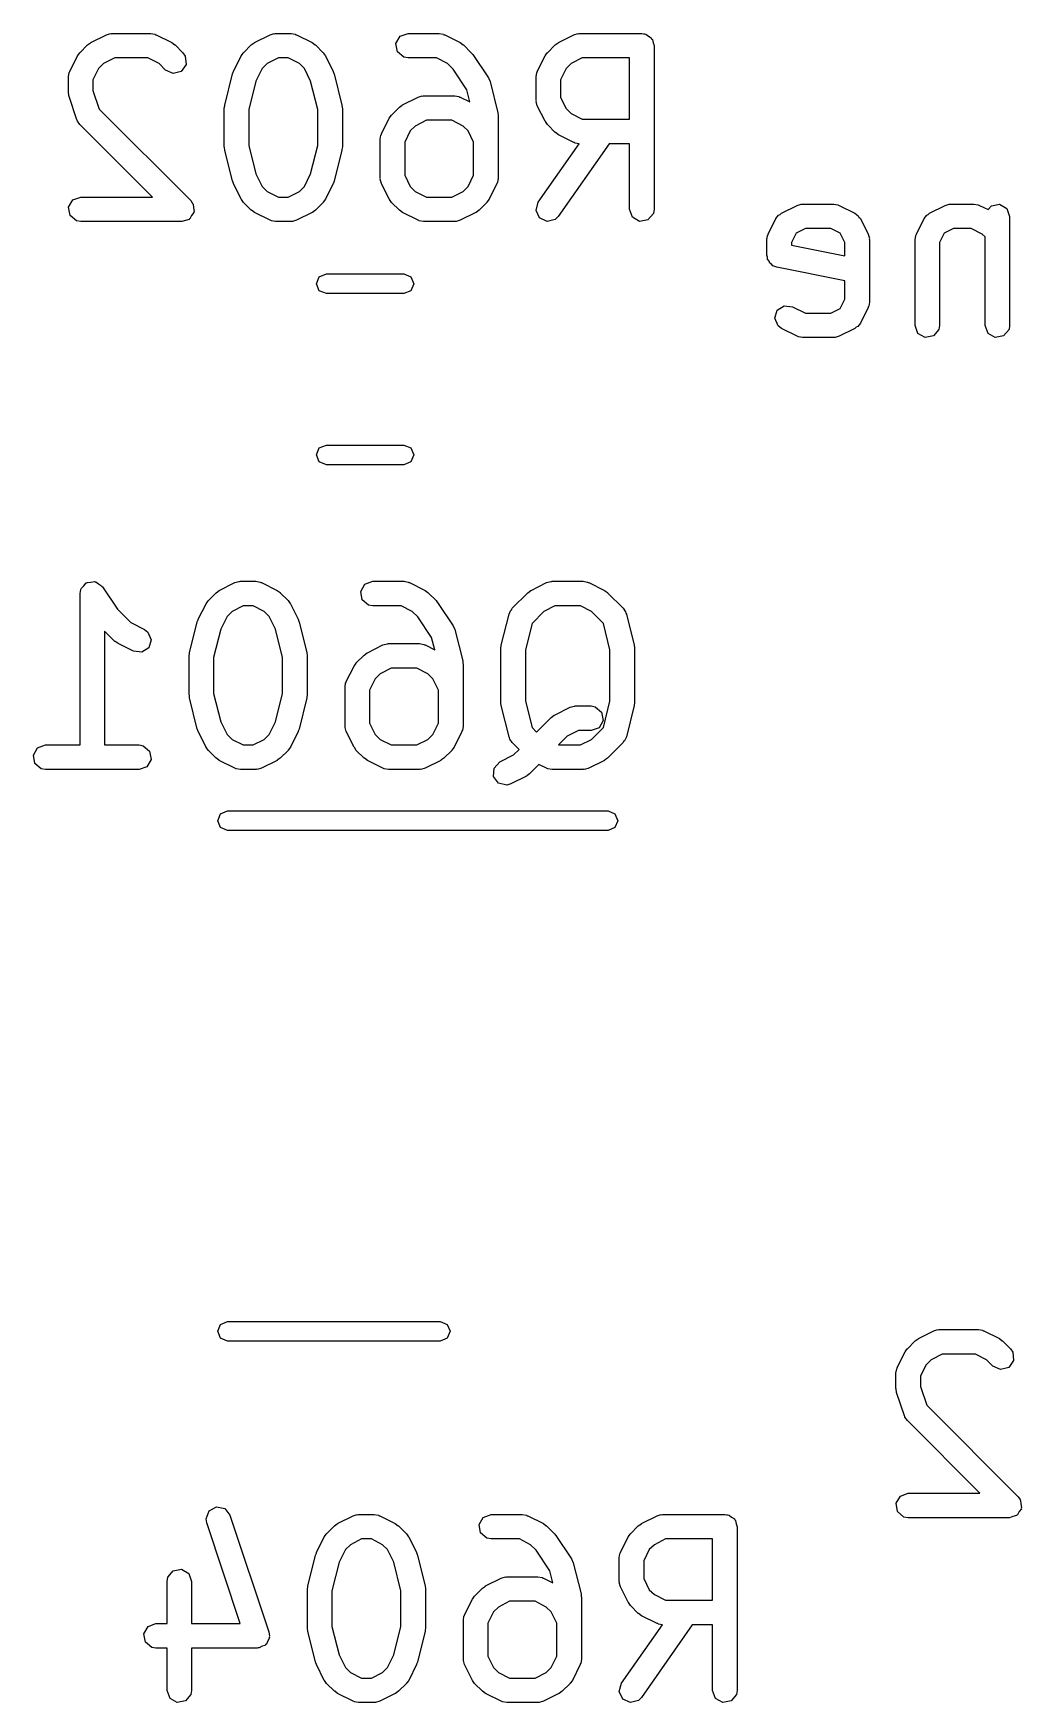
# Model space of a CAD drawing. Extents: x 109 to 192, y -153 to -42.
# Drawn here: x 119.64 to 125.68, y -143.78 to -133.58 of the extents above; entities that cross this region are included whole.
import ezdxf

# ---------------------------------------------------------------- set-up
doc = ezdxf.new("R2010")
doc.units = 0
doc.layers.add('BLACK', color=7, linetype='CONTINUOUS')

msp = doc.modelspace()

# ---------------------------------------------------------------- linework, layer by layer
at = {"layer": 'BLACK', "linetype": 'CONTINUOUS'}
for p, q in [((119.99, -133.639), (120.085, -133.591)), ((120.085, -133.591), (120.11, -133.584)), ((120.11, -133.584), (120.114, -133.585)), ((120.114, -133.585), (120.118, -133.583)), ((120.118, -133.583), (120.356, -133.583)), ((120.356, -133.583), (120.382, -133.588)), ((120.382, -133.588), (120.386, -133.591)), ((120.386, -133.591), (120.39, -133.591)), ((120.39, -133.591), (120.485, -133.639)), ((120.99, -133.639), (121.085, -133.591)), ((121.085, -133.591), (121.11, -133.584)), ((121.11, -133.584), (121.114, -133.585)), ((121.114, -133.585), (121.118, -133.583)), ((121.118, -133.583), (121.214, -133.583)), ((121.214, -133.583), (121.239, -133.588)), ((121.239, -133.588), (121.243, -133.591)), ((121.243, -133.591), (121.247, -133.591)), ((121.247, -133.591), (121.342, -133.639)), ((121.854, -133.645), (121.88, -133.601)), ((121.88, -133.601), (121.928, -133.583)), ((121.928, -133.583), (122.118, -133.583)), ((122.118, -133.583), (122.144, -133.588)), ((122.144, -133.588), (122.147, -133.591)), ((122.147, -133.591), (122.152, -133.591)), ((122.152, -133.591), (122.247, -133.639)), ((122.847, -133.639), (122.942, -133.591)), ((122.942, -133.591), (122.967, -133.584)), ((122.967, -133.584), (122.971, -133.585)), ((122.971, -133.585), (122.976, -133.583)), ((122.976, -133.583), (123.356, -133.583)), ((123.356, -133.583), (123.366, -133.585)), ((123.366, -133.585), (123.369, -133.585)), ((123.369, -133.585), (123.372, -133.586)), ((123.372, -133.586), (123.382, -133.588)), ((123.382, -133.588), (123.397, -133.6)), ((123.397, -133.6), (123.414, -133.61)), ((123.414, -133.61), (123.416, -133.617)), ((123.416, -133.617), (123.421, -133.621)), ((119.861, -133.815), (119.908, -133.72)), ((119.908, -133.72), (119.922, -133.702)), ((119.922, -133.701), (119.97, -133.653)), ((119.922, -133.702), (119.922, -133.701)), ((119.97, -133.653), (119.988, -133.64)), ((119.988, -133.64), (119.99, -133.639)), ((120.485, -133.639), (120.503, -133.652)), ((120.503, -133.652), (120.505, -133.653)), ((120.505, -133.653), (120.552, -133.701)), ((120.552, -133.701), (120.567, -133.722)), ((120.861, -133.815), (120.908, -133.72)), ((120.908, -133.72), (120.922, -133.702)), ((120.922, -133.701), (120.97, -133.653)), ((120.922, -133.702), (120.922, -133.701)), ((120.97, -133.653), (120.988, -133.64)), ((120.988, -133.64), (120.99, -133.639)), ((121.342, -133.639), (121.36, -133.652)), ((121.36, -133.652), (121.362, -133.653)), ((121.362, -133.653), (121.41, -133.701)), ((121.41, -133.701), (121.422, -133.719)), ((121.422, -133.719), (121.424, -133.72)), ((121.424, -133.72), (121.471, -133.815)), ((121.863, -133.696), (121.854, -133.645)), ((121.902, -133.729), (121.863, -133.696)), ((122.247, -133.639), (122.265, -133.652)), ((122.265, -133.652), (122.267, -133.653)), ((122.267, -133.653), (122.314, -133.701)), ((122.314, -133.701), (122.321, -133.71)), ((122.321, -133.71), (122.324, -133.712)), ((122.324, -133.712), (122.419, -133.855)), ((122.718, -133.815), (122.766, -133.72)), ((122.766, -133.72), (122.779, -133.702)), ((122.779, -133.702), (122.78, -133.701)), ((122.78, -133.701), (122.827, -133.653)), ((122.827, -133.653), (122.846, -133.64)), ((122.846, -133.64), (122.847, -133.639)), ((123.421, -133.621), (123.425, -133.64)), ((123.425, -133.64), (123.431, -133.658)), ((123.431, -133.658), (123.431, -134.658)), ((119.853, -133.849), (119.857, -133.823)), ((119.857, -133.823), (119.86, -133.82)), ((119.86, -133.82), (119.861, -133.815)), ((120.037, -133.798), (120.003, -133.867)), ((120.068, -133.768), (120.037, -133.798)), ((120.136, -133.733), (120.068, -133.768)), ((120.339, -133.733), (120.136, -133.733)), ((120.407, -133.768), (120.339, -133.733)), ((120.446, -133.807), (120.407, -133.768)), ((120.493, -133.828), (120.446, -133.807)), ((120.542, -133.815), (120.493, -133.828)), ((120.572, -133.773), (120.542, -133.815)), ((120.567, -133.722), (120.572, -133.773)), ((120.855, -133.831), (120.86, -133.819)), ((120.86, -133.819), (120.861, -133.815)), ((121.037, -133.798), (120.999, -133.875)), ((121.068, -133.768), (121.037, -133.798)), ((121.136, -133.733), (121.068, -133.768)), ((121.196, -133.733), (121.136, -133.733)), ((121.264, -133.768), (121.196, -133.733)), ((121.295, -133.798), (121.264, -133.768)), ((121.333, -133.875), (121.295, -133.798)), ((121.471, -133.815), (121.475, -133.828)), ((121.928, -133.733), (121.902, -133.729)), ((122.101, -133.733), (121.928, -133.733)), ((122.169, -133.768), (122.101, -133.733)), ((122.203, -133.801), (122.169, -133.768)), ((122.287, -133.927), (122.203, -133.801)), ((122.71, -133.849), (122.715, -133.823)), ((122.715, -133.823), (122.717, -133.82)), ((122.717, -133.82), (122.718, -133.815)), ((122.894, -133.798), (122.86, -133.867)), ((122.925, -133.768), (122.894, -133.798)), ((122.993, -133.733), (122.925, -133.768)), ((123.281, -133.733), (122.993, -133.733)), ((123.281, -134.107), (123.281, -133.733)), ((119.853, -133.944), (119.853, -133.849)), ((120.003, -133.867), (120.003, -133.932)), ((120.808, -134.021), (120.855, -133.831)), ((120.999, -133.875), (120.955, -134.049)), ((121.377, -134.049), (121.333, -133.875)), ((121.475, -133.828), (121.477, -133.831)), ((121.477, -133.831), (121.524, -134.021)), ((122.419, -133.855), (122.429, -133.878)), ((122.429, -133.878), (122.429, -133.878)), ((122.429, -133.878), (122.477, -134.069)), ((122.71, -133.992), (122.71, -133.849)), ((122.86, -133.867), (122.86, -133.974)), ((119.853, -133.946), (119.853, -133.944)), ((119.857, -133.968), (119.853, -133.946)), ((119.904, -134.111), (119.857, -133.968)), ((120.003, -133.932), (120.041, -134.046)), ((120.805, -134.039), (120.808, -134.025)), ((120.808, -134.025), (120.808, -134.021)), ((121.524, -134.021), (121.526, -134.036)), ((121.875, -134.034), (121.893, -134.021)), ((121.893, -134.021), (121.894, -134.02)), ((121.894, -134.02), (121.99, -133.972)), ((121.99, -133.972), (122.015, -133.965)), ((122.015, -133.965), (122.019, -133.966)), ((122.019, -133.966), (122.023, -133.964)), ((122.023, -133.964), (122.214, -133.964)), ((122.214, -133.964), (122.239, -133.969)), ((122.239, -133.969), (122.243, -133.972)), ((122.243, -133.972), (122.247, -133.972)), ((122.247, -133.972), (122.305, -134.001)), ((122.305, -134.001), (122.287, -133.927)), ((122.712, -133.996), (122.71, -133.992)), ((122.711, -134), (122.712, -133.996)), ((122.718, -134.025), (122.711, -134)), ((122.766, -134.12), (122.718, -134.025)), ((122.86, -133.974), (122.894, -134.043)), ((119.907, -134.114), (119.904, -134.111)), ((119.908, -134.119), (119.907, -134.114)), ((119.922, -134.14), (119.908, -134.119)), ((120.041, -134.046), (120.6, -134.605)), ((120.805, -134.277), (120.805, -134.039)), ((120.955, -134.049), (120.955, -134.268)), ((121.377, -134.268), (121.377, -134.049)), ((121.526, -134.036), (121.527, -134.039)), ((121.527, -134.039), (121.527, -134.277)), ((121.766, -134.196), (121.813, -134.101)), ((121.813, -134.101), (121.827, -134.083)), ((121.827, -134.082), (121.875, -134.034)), ((121.827, -134.083), (121.827, -134.082)), ((122.041, -134.114), (121.972, -134.149)), ((122.196, -134.114), (122.041, -134.114)), ((122.264, -134.149), (122.196, -134.114)), ((122.477, -134.069), (122.478, -134.084)), ((122.478, -134.084), (122.479, -134.087)), ((122.479, -134.087), (122.479, -134.468)), ((122.767, -134.122), (122.766, -134.12)), ((122.78, -134.14), (122.767, -134.122)), ((122.894, -134.043), (122.925, -134.073)), ((122.925, -134.073), (122.993, -134.107)), ((122.993, -134.107), (123.281, -134.107)), ((120.366, -134.583), (119.922, -134.14)), ((121.758, -134.23), (121.762, -134.204)), ((121.758, -134.468), (121.758, -134.23)), ((121.762, -134.204), (121.765, -134.201)), ((121.765, -134.201), (121.766, -134.196)), ((121.942, -134.179), (121.908, -134.248)), ((121.972, -134.149), (121.942, -134.179)), ((122.295, -134.179), (122.264, -134.149)), ((122.329, -134.248), (122.295, -134.179)), ((122.827, -134.188), (122.78, -134.14)), ((122.829, -134.188), (122.827, -134.188)), ((122.847, -134.202), (122.829, -134.188)), ((122.942, -134.249), (122.847, -134.202)), ((120.806, -134.281), (120.805, -134.277)), ((120.808, -134.296), (120.806, -134.281)), ((120.855, -134.486), (120.808, -134.296)), ((120.955, -134.268), (120.999, -134.442)), ((121.333, -134.442), (121.377, -134.268)), ((121.524, -134.296), (121.477, -134.486)), ((121.527, -134.277), (121.524, -134.292)), ((121.524, -134.292), (121.524, -134.296)), ((121.908, -134.248), (121.908, -134.45)), ((122.329, -134.45), (122.329, -134.248)), ((122.724, -134.615), (122.974, -134.257)), ((123.157, -134.257), (122.846, -134.701)), ((122.946, -134.25), (122.942, -134.249)), ((122.95, -134.253), (122.946, -134.25)), ((122.974, -134.257), (122.95, -134.253)), ((123.281, -134.257), (123.157, -134.257)), ((123.281, -134.658), (123.281, -134.257)), ((120.857, -134.489), (120.855, -134.486)), ((120.861, -134.501), (120.857, -134.489)), ((120.908, -134.597), (120.861, -134.501)), ((120.999, -134.442), (121.037, -134.519)), ((121.037, -134.519), (121.068, -134.549)), ((121.264, -134.549), (121.295, -134.519)), ((121.295, -134.519), (121.333, -134.442)), ((121.471, -134.501), (121.424, -134.597)), ((121.472, -134.498), (121.471, -134.501)), ((121.477, -134.486), (121.472, -134.498)), ((121.759, -134.472), (121.758, -134.468)), ((121.758, -134.476), (121.759, -134.472)), ((121.766, -134.501), (121.758, -134.476)), ((121.813, -134.597), (121.766, -134.501)), ((121.908, -134.45), (121.942, -134.519)), ((121.942, -134.519), (121.972, -134.549)), ((122.264, -134.549), (122.295, -134.519)), ((122.295, -134.519), (122.329, -134.45)), ((122.471, -134.501), (122.424, -134.597)), ((122.472, -134.497), (122.471, -134.501)), ((122.475, -134.494), (122.472, -134.497)), ((122.479, -134.468), (122.475, -134.494)), ((119.854, -134.645), (119.88, -134.601)), ((119.88, -134.601), (119.928, -134.583)), ((119.928, -134.583), (120.366, -134.583)), ((120.6, -134.605), (120.609, -134.619)), ((120.609, -134.619), (120.612, -134.621)), ((120.612, -134.621), (120.612, -134.623)), ((120.612, -134.623), (120.615, -134.627)), ((120.615, -134.627), (120.617, -134.649)), ((120.91, -134.598), (120.908, -134.597)), ((120.922, -134.616), (120.91, -134.598)), ((120.97, -134.664), (120.922, -134.616)), ((121.068, -134.549), (121.136, -134.583)), ((121.136, -134.583), (121.196, -134.583)), ((121.196, -134.583), (121.264, -134.549)), ((121.41, -134.616), (121.362, -134.664)), ((121.424, -134.597), (121.41, -134.615)), ((121.41, -134.615), (121.41, -134.616)), ((121.814, -134.598), (121.813, -134.597)), ((121.827, -134.616), (121.814, -134.598)), ((121.875, -134.664), (121.827, -134.616)), ((121.972, -134.549), (122.041, -134.583)), ((122.041, -134.583), (122.196, -134.583)), ((122.196, -134.583), (122.264, -134.549)), ((122.41, -134.616), (122.362, -134.664)), ((122.424, -134.597), (122.41, -134.615)), ((122.41, -134.615), (122.41, -134.616)), ((122.71, -134.665), (122.724, -134.615)), ((124.21, -134.681), (124.305, -134.634)), ((124.305, -134.634), (124.33, -134.626)), ((124.33, -134.626), (124.335, -134.627)), ((124.335, -134.627), (124.339, -134.626)), ((124.339, -134.626), (124.529, -134.626)), ((124.529, -134.626), (124.555, -134.63)), ((124.555, -134.63), (124.558, -134.633)), ((124.558, -134.633), (124.563, -134.634)), ((124.563, -134.634), (124.658, -134.681)), ((125.115, -134.681), (125.21, -134.634)), ((125.21, -134.634), (125.235, -134.626)), ((125.235, -134.626), (125.239, -134.627)), ((125.239, -134.627), (125.244, -134.626)), ((125.244, -134.626), (125.386, -134.626)), ((125.386, -134.626), (125.412, -134.63)), ((125.412, -134.63), (125.416, -134.633)), ((125.416, -134.633), (125.42, -134.634)), ((125.42, -134.634), (125.472, -134.66)), ((125.472, -134.66), (125.492, -134.636)), ((125.492, -134.636), (125.542, -134.627)), ((125.542, -134.627), (125.587, -134.653)), ((119.863, -134.696), (119.854, -134.645)), ((119.902, -134.729), (119.863, -134.696)), ((119.928, -134.733), (119.902, -134.729)), ((120.547, -134.733), (119.928, -134.733)), ((120.568, -134.726), (120.547, -134.733)), ((120.59, -134.72), (120.568, -134.726)), ((120.592, -134.717), (120.59, -134.72)), ((120.595, -134.716), (120.592, -134.717)), ((120.606, -134.696), (120.595, -134.716)), ((120.619, -134.678), (120.606, -134.696)), ((120.617, -134.649), (120.621, -134.671)), ((120.621, -134.671), (120.619, -134.674)), ((120.619, -134.674), (120.619, -134.678)), ((120.972, -134.664), (120.97, -134.664)), ((120.99, -134.678), (120.972, -134.664)), ((121.085, -134.725), (120.99, -134.678)), ((121.089, -134.726), (121.085, -134.725)), ((121.093, -134.729), (121.089, -134.726)), ((121.118, -134.733), (121.093, -134.729)), ((121.214, -134.733), (121.118, -134.733)), ((121.218, -134.732), (121.214, -134.733)), ((121.222, -134.733), (121.218, -134.732)), ((121.247, -134.725), (121.222, -134.733)), ((121.342, -134.678), (121.247, -134.725)), ((121.344, -134.677), (121.342, -134.678)), ((121.362, -134.664), (121.344, -134.677)), ((121.876, -134.664), (121.875, -134.664)), ((121.894, -134.678), (121.876, -134.664)), ((121.99, -134.725), (121.894, -134.678)), ((121.994, -134.726), (121.99, -134.725)), ((121.997, -134.729), (121.994, -134.726)), ((122.023, -134.733), (121.997, -134.729)), ((122.214, -134.733), (122.023, -134.733)), ((122.218, -134.732), (122.214, -134.733)), ((122.222, -134.733), (122.218, -134.732)), ((122.247, -134.725), (122.222, -134.733)), ((122.342, -134.678), (122.247, -134.725)), ((122.344, -134.677), (122.342, -134.678)), ((122.362, -134.664), (122.344, -134.677)), ((122.732, -134.711), (122.71, -134.665)), ((122.779, -134.733), (122.732, -134.711)), ((122.828, -134.72), (122.779, -134.733)), ((122.846, -134.701), (122.828, -134.72)), ((123.299, -134.707), (123.281, -134.658)), ((123.343, -134.732), (123.299, -134.707)), ((123.394, -134.723), (123.343, -134.732)), ((123.427, -134.684), (123.394, -134.723)), ((123.431, -134.658), (123.427, -134.684)), ((124.129, -134.81), (124.176, -134.715)), ((124.176, -134.715), (124.192, -134.694)), ((124.192, -134.694), (124.202, -134.689)), ((124.202, -134.689), (124.21, -134.681)), ((124.658, -134.681), (124.679, -134.697)), ((124.679, -134.697), (124.683, -134.707)), ((124.683, -134.707), (124.692, -134.715)), ((124.692, -134.715), (124.739, -134.81)), ((125.034, -134.81), (125.081, -134.715)), ((125.081, -134.715), (125.097, -134.694)), ((125.097, -134.694), (125.107, -134.689)), ((125.107, -134.689), (125.115, -134.681)), ((125.587, -134.653), (125.604, -134.701)), ((125.604, -134.701), (125.604, -135.367)), ((124.121, -134.844), (124.125, -134.818)), ((124.125, -134.818), (124.128, -134.814)), ((124.128, -134.814), (124.129, -134.81)), ((124.299, -134.804), (124.271, -134.861)), ((124.357, -134.776), (124.299, -134.804)), ((124.512, -134.776), (124.357, -134.776)), ((124.569, -134.804), (124.512, -134.776)), ((124.597, -134.861), (124.569, -134.804)), ((124.739, -134.81), (124.747, -134.835)), ((124.747, -134.835), (124.746, -134.839)), ((124.746, -134.839), (124.747, -134.844)), ((125.026, -134.844), (125.03, -134.818)), ((125.03, -134.818), (125.033, -134.814)), ((125.033, -134.814), (125.034, -134.81)), ((125.204, -134.804), (125.176, -134.861)), ((125.261, -134.776), (125.204, -134.804)), ((125.369, -134.776), (125.261, -134.776)), ((125.437, -134.81), (125.369, -134.776)), ((125.454, -134.827), (125.437, -134.81)), ((125.454, -135.367), (125.454, -134.827)), ((124.121, -134.939), (124.121, -134.844)), ((124.125, -134.95), (124.121, -134.939)), ((124.271, -134.861), (124.271, -134.877)), ((124.271, -134.877), (124.597, -134.943)), ((124.597, -134.943), (124.597, -134.861)), ((124.747, -134.844), (124.747, -135.225)), ((125.026, -135.367), (125.026, -134.844)), ((125.176, -134.861), (125.176, -135.367)), ((124.125, -134.963), (124.125, -134.95)), ((124.134, -134.974), (124.125, -134.963)), ((124.138, -134.987), (124.134, -134.974)), ((124.149, -134.993), (124.138, -134.987)), ((124.157, -135.003), (124.149, -134.993)), ((124.181, -135.012), (124.157, -135.003)), ((124.597, -135.096), (124.181, -135.012)), ((121.369, -135.113), (121.386, -135.071)), ((121.386, -135.156), (121.369, -135.113)), ((121.386, -135.071), (121.429, -135.053)), ((121.429, -135.053), (121.903, -135.053)), ((121.903, -135.053), (121.946, -135.071)), ((121.946, -135.071), (121.963, -135.113)), ((121.963, -135.113), (121.946, -135.156)), ((124.597, -135.207), (124.597, -135.096)), ((121.429, -135.173), (121.386, -135.156)), ((121.903, -135.173), (121.429, -135.173)), ((121.946, -135.156), (121.903, -135.173)), ((124.183, -135.275), (124.226, -135.247)), ((124.226, -135.247), (124.277, -135.253)), ((124.569, -135.264), (124.597, -135.207)), ((124.743, -135.25), (124.74, -135.254)), ((124.747, -135.225), (124.743, -135.25)), ((124.169, -135.324), (124.183, -135.275)), ((124.189, -135.371), (124.169, -135.324)), ((124.277, -135.253), (124.357, -135.292)), ((124.357, -135.292), (124.512, -135.292)), ((124.512, -135.292), (124.569, -135.264)), ((124.692, -135.353), (124.676, -135.374)), ((124.739, -135.258), (124.692, -135.353)), ((124.74, -135.254), (124.739, -135.258)), ((124.21, -135.387), (124.189, -135.371)), ((124.305, -135.434), (124.21, -135.387)), ((124.31, -135.435), (124.305, -135.434)), ((124.313, -135.438), (124.31, -135.435)), ((124.339, -135.442), (124.313, -135.438)), ((124.529, -135.442), (124.339, -135.442)), ((124.533, -135.441), (124.529, -135.442)), ((124.538, -135.442), (124.533, -135.441)), ((124.563, -135.434), (124.538, -135.442)), ((124.658, -135.387), (124.563, -135.434)), ((124.666, -135.379), (124.658, -135.387)), ((124.676, -135.374), (124.666, -135.379)), ((125.043, -135.416), (125.026, -135.367)), ((125.088, -135.441), (125.043, -135.416)), ((125.138, -135.432), (125.088, -135.441)), ((125.171, -135.393), (125.138, -135.432)), ((125.176, -135.367), (125.171, -135.393)), ((125.472, -135.416), (125.454, -135.367)), ((125.516, -135.441), (125.472, -135.416)), ((125.567, -135.432), (125.516, -135.441)), ((125.6, -135.393), (125.567, -135.432)), ((125.604, -135.367), (125.6, -135.393)), ((121.369, -136.159), (121.386, -136.116)), ((121.386, -136.201), (121.369, -136.159)), ((121.386, -136.116), (121.429, -136.099)), ((121.429, -136.099), (121.903, -136.099)), ((121.903, -136.099), (121.946, -136.116)), ((121.946, -136.116), (121.963, -136.159)), ((121.963, -136.159), (121.946, -136.201)), ((121.429, -136.219), (121.386, -136.201)), ((121.903, -136.219), (121.429, -136.219)), ((121.946, -136.201), (121.903, -136.219)), ((119.924, -137.006), (119.928, -136.981)), ((119.928, -136.981), (119.931, -136.977)), ((119.931, -136.977), (119.932, -136.973)), ((119.932, -136.973), (119.947, -136.958)), ((119.947, -136.958), (119.961, -136.941)), ((119.961, -136.941), (119.966, -136.941)), ((119.966, -136.941), (119.969, -136.938)), ((119.969, -136.938), (119.99, -136.936)), ((119.99, -136.936), (120.012, -136.933)), ((120.012, -136.933), (120.016, -136.935)), ((120.016, -136.935), (120.02, -136.934)), ((120.02, -136.934), (120.037, -136.947)), ((120.037, -136.947), (120.056, -136.958)), ((120.056, -136.958), (120.058, -136.962)), ((120.058, -136.962), (120.061, -136.965)), ((120.061, -136.965), (120.152, -137.101)), ((120.775, -136.987), (120.87, -136.939)), ((120.87, -136.939), (120.895, -136.932)), ((120.895, -136.932), (120.899, -136.933)), ((120.899, -136.933), (120.904, -136.931)), ((120.904, -136.931), (120.999, -136.931)), ((120.999, -136.931), (121.024, -136.936)), ((121.024, -136.936), (121.028, -136.939)), ((121.028, -136.939), (121.032, -136.939)), ((121.032, -136.939), (121.128, -136.987)), ((121.639, -136.993), (121.665, -136.949)), ((121.665, -136.949), (121.713, -136.931)), ((121.713, -136.931), (121.904, -136.931)), ((121.904, -136.931), (121.929, -136.936)), ((121.929, -136.936), (121.933, -136.939)), ((121.933, -136.939), (121.937, -136.939)), ((121.937, -136.939), (122.032, -136.987)), ((122.68, -136.987), (122.775, -136.939)), ((122.775, -136.939), (122.8, -136.932)), ((122.8, -136.932), (122.804, -136.933)), ((122.804, -136.933), (122.808, -136.931)), ((122.808, -136.931), (122.999, -136.931)), ((122.999, -136.931), (123.024, -136.936)), ((123.024, -136.936), (123.028, -136.939)), ((123.028, -136.939), (123.032, -136.939)), ((123.032, -136.939), (123.128, -136.987)), ((119.924, -137.931), (119.924, -137.006)), ((120.646, -137.163), (120.694, -137.068)), ((120.694, -137.068), (120.707, -137.05)), ((120.707, -137.05), (120.708, -137.049)), ((120.708, -137.049), (120.755, -137.001)), ((120.755, -137.001), (120.774, -136.988)), ((120.774, -136.988), (120.775, -136.987)), ((120.921, -137.081), (120.853, -137.116)), ((120.981, -137.081), (120.921, -137.081)), ((121.05, -137.116), (120.981, -137.081)), ((121.128, -136.987), (121.146, -137)), ((121.146, -137), (121.147, -137.001)), ((121.147, -137.001), (121.195, -137.049)), ((121.195, -137.049), (121.208, -137.067)), ((121.208, -137.067), (121.209, -137.068)), ((121.209, -137.068), (121.256, -137.163)), ((121.648, -137.044), (121.639, -136.993)), ((121.687, -137.077), (121.648, -137.044)), ((121.713, -137.081), (121.687, -137.077)), ((121.886, -137.081), (121.713, -137.081)), ((121.954, -137.116), (121.886, -137.081)), ((122.032, -136.987), (122.05, -137)), ((122.05, -137), (122.052, -137.001)), ((122.052, -137.001), (122.099, -137.049)), ((122.099, -137.049), (122.106, -137.058)), ((122.106, -137.058), (122.109, -137.06)), ((122.109, -137.06), (122.204, -137.203)), ((122.565, -137.096), (122.66, -137.001)), ((122.66, -137.001), (122.678, -136.988)), ((122.678, -136.988), (122.68, -136.987)), ((122.826, -137.081), (122.758, -137.116)), ((122.981, -137.081), (122.826, -137.081)), ((123.05, -137.116), (122.981, -137.081)), ((123.128, -136.987), (123.146, -137)), ((123.146, -137), (123.147, -137.001)), ((123.147, -137.001), (123.242, -137.096)), ((120.152, -137.101), (120.234, -137.183)), ((120.234, -137.183), (120.318, -137.225)), ((120.593, -137.369), (120.64, -137.179)), ((120.64, -137.179), (120.646, -137.167)), ((120.646, -137.167), (120.646, -137.163)), ((120.822, -137.146), (120.784, -137.223)), ((120.853, -137.116), (120.822, -137.146)), ((121.08, -137.146), (121.05, -137.116)), ((121.119, -137.223), (121.08, -137.146)), ((121.256, -137.163), (121.26, -137.176)), ((121.26, -137.176), (121.262, -137.179)), ((121.262, -137.179), (121.31, -137.369)), ((121.988, -137.149), (121.954, -137.116)), ((122.072, -137.275), (121.988, -137.149)), ((122.497, -137.322), (122.545, -137.131)), ((122.545, -137.131), (122.556, -137.107)), ((122.556, -137.107), (122.562, -137.103)), ((122.562, -137.103), (122.565, -137.096)), ((122.686, -137.188), (122.645, -137.349)), ((122.758, -137.116), (122.686, -137.188)), ((123.122, -137.188), (123.05, -137.116)), ((123.162, -137.349), (123.122, -137.188)), ((123.242, -137.096), (123.257, -137.118)), ((123.257, -137.118), (123.258, -137.125)), ((123.258, -137.125), (123.262, -137.131)), ((123.262, -137.131), (123.31, -137.322)), ((120.136, -137.298), (120.074, -137.235)), ((120.074, -137.235), (120.074, -137.931)), ((120.318, -137.225), (120.339, -137.241)), ((120.339, -137.241), (120.359, -137.288)), ((120.359, -137.288), (120.345, -137.337)), ((120.784, -137.223), (120.74, -137.397)), ((121.162, -137.397), (121.119, -137.223)), ((122.091, -137.349), (122.072, -137.275)), ((122.204, -137.203), (122.214, -137.226)), ((122.214, -137.226), (122.214, -137.226)), ((122.214, -137.226), (122.262, -137.417)), ((120.138, -137.298), (120.136, -137.298)), ((120.156, -137.312), (120.138, -137.298)), ((120.251, -137.359), (120.156, -137.312)), ((120.302, -137.365), (120.251, -137.359)), ((120.345, -137.337), (120.302, -137.365)), ((120.59, -137.387), (120.593, -137.373)), ((120.59, -137.625), (120.59, -137.387)), ((120.593, -137.373), (120.593, -137.369)), ((121.31, -137.369), (121.311, -137.384)), ((121.311, -137.384), (121.312, -137.387)), ((121.312, -137.387), (121.312, -137.625)), ((121.612, -137.43), (121.66, -137.382)), ((121.66, -137.382), (121.678, -137.369)), ((121.678, -137.369), (121.68, -137.368)), ((121.68, -137.368), (121.775, -137.32)), ((121.775, -137.32), (121.8, -137.313)), ((121.8, -137.313), (121.804, -137.314)), ((121.804, -137.314), (121.808, -137.312)), ((121.808, -137.312), (121.999, -137.312)), ((121.999, -137.312), (122.024, -137.317)), ((122.024, -137.317), (122.028, -137.32)), ((122.028, -137.32), (122.032, -137.32)), ((122.032, -137.32), (122.091, -137.349)), ((122.495, -137.34), (122.498, -137.325)), ((122.495, -137.673), (122.495, -137.34)), ((122.498, -137.325), (122.497, -137.322)), ((122.645, -137.349), (122.645, -137.664)), ((123.162, -137.664), (123.162, -137.349)), ((123.31, -137.322), (123.311, -137.336)), ((123.311, -137.336), (123.312, -137.34)), ((123.312, -137.34), (123.312, -137.673)), ((120.74, -137.397), (120.74, -137.616)), ((121.162, -137.616), (121.162, -137.397)), ((121.551, -137.544), (121.598, -137.449)), ((121.598, -137.449), (121.612, -137.431)), ((121.612, -137.431), (121.612, -137.43)), ((121.826, -137.462), (121.758, -137.497)), ((121.981, -137.462), (121.826, -137.462)), ((122.05, -137.497), (121.981, -137.462)), ((122.262, -137.417), (122.263, -137.432)), ((122.263, -137.432), (122.264, -137.435)), ((122.264, -137.435), (122.264, -137.816)), ((121.543, -137.578), (121.547, -137.552)), ((121.543, -137.816), (121.543, -137.578)), ((121.547, -137.552), (121.55, -137.549)), ((121.55, -137.549), (121.551, -137.544)), ((121.727, -137.527), (121.693, -137.596)), ((121.693, -137.596), (121.693, -137.798)), ((121.758, -137.497), (121.727, -137.527)), ((122.08, -137.527), (122.05, -137.497)), ((122.114, -137.596), (122.08, -137.527)), ((122.114, -137.798), (122.114, -137.596)), ((120.592, -137.629), (120.59, -137.625)), ((120.593, -137.644), (120.592, -137.629)), ((120.64, -137.834), (120.593, -137.644)), ((120.74, -137.616), (120.784, -137.79)), ((121.119, -137.79), (121.162, -137.616)), ((121.31, -137.644), (121.262, -137.834)), ((121.312, -137.625), (121.309, -137.64)), ((121.309, -137.64), (121.31, -137.644)), ((122.496, -137.676), (122.495, -137.673)), ((122.497, -137.691), (122.496, -137.676)), ((122.545, -137.882), (122.497, -137.691)), ((122.645, -137.664), (122.686, -137.825)), ((122.918, -137.701), (122.943, -137.694)), ((122.943, -137.694), (122.947, -137.695)), ((122.947, -137.695), (122.951, -137.693)), ((122.951, -137.693), (123.046, -137.693)), ((123.046, -137.693), (123.072, -137.698)), ((123.072, -137.698), (123.111, -137.731)), ((123.122, -137.825), (123.162, -137.664)), ((123.31, -137.691), (123.262, -137.882)), ((123.312, -137.673), (123.309, -137.688)), ((123.309, -137.688), (123.31, -137.691)), ((120.784, -137.79), (120.822, -137.867)), ((121.08, -137.867), (121.119, -137.79)), ((121.693, -137.798), (121.727, -137.867)), ((122.08, -137.867), (122.114, -137.798)), ((122.713, -137.853), (122.803, -137.763)), ((122.803, -137.763), (122.821, -137.75)), ((122.821, -137.75), (122.822, -137.749)), ((122.822, -137.749), (122.918, -137.701)), ((123.12, -137.781), (123.095, -137.826)), ((123.111, -137.731), (123.12, -137.781)), ((120.642, -137.837), (120.64, -137.834)), ((120.646, -137.849), (120.642, -137.837)), ((120.694, -137.945), (120.646, -137.849)), ((120.822, -137.867), (120.853, -137.897)), ((120.853, -137.897), (120.921, -137.931)), ((120.981, -137.931), (121.05, -137.897)), ((121.05, -137.897), (121.08, -137.867)), ((121.256, -137.849), (121.209, -137.945)), ((121.257, -137.846), (121.256, -137.849)), ((121.262, -137.834), (121.257, -137.846)), ((121.544, -137.82), (121.543, -137.816)), ((121.543, -137.824), (121.544, -137.82)), ((121.551, -137.849), (121.543, -137.824)), ((121.598, -137.945), (121.551, -137.849)), ((121.727, -137.867), (121.758, -137.897)), ((121.758, -137.897), (121.826, -137.931)), ((121.981, -137.931), (122.05, -137.897)), ((122.05, -137.897), (122.08, -137.867)), ((122.256, -137.849), (122.209, -137.945)), ((122.257, -137.845), (122.256, -137.849)), ((122.26, -137.842), (122.257, -137.845)), ((122.264, -137.816), (122.26, -137.842)), ((122.549, -137.888), (122.545, -137.882)), ((122.55, -137.895), (122.549, -137.888)), ((122.565, -137.917), (122.55, -137.895)), ((122.686, -137.825), (122.713, -137.853)), ((122.9, -137.878), (122.847, -137.931)), ((122.969, -137.843), (122.9, -137.878)), ((123.046, -137.843), (122.969, -137.843)), ((122.981, -137.931), (123.05, -137.897)), ((123.095, -137.826), (123.046, -137.843)), ((123.05, -137.897), (123.122, -137.825)), ((123.262, -137.882), (123.251, -137.906)), ((119.639, -137.993), (119.665, -137.949)), ((119.648, -138.044), (119.639, -137.993)), ((119.665, -137.949), (119.713, -137.931)), ((119.713, -137.931), (119.924, -137.931)), ((120.074, -137.931), (120.285, -137.931)), ((120.285, -137.931), (120.31, -137.936)), ((120.31, -137.936), (120.349, -137.969)), ((120.349, -137.969), (120.358, -138.019)), ((120.695, -137.946), (120.694, -137.945)), ((120.708, -137.964), (120.695, -137.946)), ((120.755, -138.012), (120.708, -137.964)), ((120.921, -137.931), (120.981, -137.931)), ((121.195, -137.964), (121.147, -138.012)), ((121.209, -137.945), (121.195, -137.963)), ((121.195, -137.963), (121.195, -137.964)), ((121.6, -137.946), (121.598, -137.945)), ((121.612, -137.964), (121.6, -137.946)), ((121.66, -138.012), (121.612, -137.964)), ((121.826, -137.931), (121.981, -137.931)), ((122.195, -137.964), (122.147, -138.012)), ((122.209, -137.945), (122.195, -137.963)), ((122.195, -137.963), (122.195, -137.964)), ((122.489, -138.035), (122.573, -137.992)), ((122.607, -137.959), (122.565, -137.917)), ((122.573, -137.992), (122.607, -137.959)), ((122.847, -137.931), (122.981, -137.931)), ((123.242, -137.917), (123.147, -138.012)), ((123.245, -137.91), (123.242, -137.917)), ((123.251, -137.906), (123.245, -137.91)), ((119.687, -138.077), (119.648, -138.044)), ((119.713, -138.081), (119.687, -138.077)), ((120.285, -138.081), (119.713, -138.081)), ((120.333, -138.064), (120.285, -138.081)), ((120.358, -138.019), (120.333, -138.064)), ((120.757, -138.012), (120.755, -138.012)), ((120.775, -138.026), (120.757, -138.012)), ((120.87, -138.073), (120.775, -138.026)), ((120.874, -138.074), (120.87, -138.073)), ((120.878, -138.077), (120.874, -138.074)), ((120.904, -138.081), (120.878, -138.077)), ((120.999, -138.081), (120.904, -138.081)), ((121.003, -138.08), (120.999, -138.081)), ((121.007, -138.081), (121.003, -138.08)), ((121.032, -138.073), (121.007, -138.081)), ((121.128, -138.026), (121.032, -138.073)), ((121.129, -138.025), (121.128, -138.026)), ((121.147, -138.012), (121.129, -138.025)), ((121.662, -138.012), (121.66, -138.012)), ((121.68, -138.026), (121.662, -138.012)), ((121.775, -138.073), (121.68, -138.026)), ((121.779, -138.074), (121.775, -138.073)), ((121.783, -138.077), (121.779, -138.074)), ((121.808, -138.081), (121.783, -138.077)), ((121.999, -138.081), (121.808, -138.081)), ((122.003, -138.08), (121.999, -138.081)), ((122.007, -138.081), (122.003, -138.08)), ((122.032, -138.073), (122.007, -138.081)), ((122.128, -138.026), (122.032, -138.073)), ((122.129, -138.025), (122.128, -138.026)), ((122.147, -138.012), (122.129, -138.025)), ((122.451, -138.123), (122.454, -138.072)), ((122.454, -138.072), (122.489, -138.035)), ((122.671, -138.107), (122.653, -138.12)), ((122.728, -138.05), (122.671, -138.107)), ((122.775, -138.073), (122.728, -138.05)), ((122.779, -138.074), (122.775, -138.073)), ((122.783, -138.077), (122.779, -138.074)), ((122.808, -138.081), (122.783, -138.077)), ((122.999, -138.081), (122.808, -138.081)), ((123.003, -138.08), (122.999, -138.081)), ((123.007, -138.081), (123.003, -138.08)), ((123.032, -138.073), (123.007, -138.081)), ((123.128, -138.026), (123.032, -138.073)), ((123.129, -138.025), (123.128, -138.026)), ((123.147, -138.012), (123.129, -138.025)), ((122.481, -138.164), (122.451, -138.123)), ((122.531, -138.176), (122.481, -138.164)), ((122.556, -138.169), (122.531, -138.176)), ((122.651, -138.121), (122.556, -138.169)), ((122.653, -138.12), (122.651, -138.121)), ((120.765, -138.394), (120.783, -138.352)), ((120.783, -138.436), (120.765, -138.394)), ((120.783, -138.352), (120.825, -138.334)), ((120.825, -138.334), (123.15, -138.334)), ((123.15, -138.334), (123.192, -138.352)), ((123.192, -138.352), (123.21, -138.394)), ((123.21, -138.394), (123.192, -138.436)), ((120.825, -138.454), (120.783, -138.436)), ((123.15, -138.454), (120.825, -138.454)), ((123.192, -138.436), (123.15, -138.454)), ((120.765, -141.514), (120.783, -141.472)), ((120.783, -141.472), (120.825, -141.454)), ((120.825, -141.454), (122.125, -141.454)), ((122.125, -141.454), (122.167, -141.472)), ((122.167, -141.472), (122.185, -141.514)), ((120.783, -141.556), (120.765, -141.514)), ((120.825, -141.574), (120.783, -141.556)), ((122.125, -141.574), (120.825, -141.574)), ((122.167, -141.556), (122.125, -141.574)), ((122.185, -141.514), (122.167, -141.556)), ((124.979, -141.621), (125.026, -141.573)), ((125.026, -141.573), (125.045, -141.56)), ((125.045, -141.56), (125.046, -141.559)), ((125.046, -141.559), (125.141, -141.511)), ((125.141, -141.511), (125.166, -141.504)), ((125.166, -141.504), (125.17, -141.505)), ((125.17, -141.505), (125.175, -141.503)), ((125.175, -141.503), (125.413, -141.503)), ((125.413, -141.503), (125.438, -141.508)), ((125.438, -141.508), (125.442, -141.511)), ((125.442, -141.511), (125.446, -141.511)), ((125.446, -141.511), (125.541, -141.559)), ((125.541, -141.559), (125.559, -141.572)), ((125.559, -141.572), (125.561, -141.573)), ((125.561, -141.573), (125.609, -141.621)), ((124.917, -141.735), (124.965, -141.64)), ((124.965, -141.64), (124.978, -141.622)), ((124.978, -141.622), (124.979, -141.621)), ((125.192, -141.653), (125.124, -141.688)), ((125.395, -141.653), (125.192, -141.653)), ((125.463, -141.688), (125.395, -141.653)), ((125.609, -141.621), (125.623, -141.642)), ((125.623, -141.642), (125.628, -141.693)), ((124.909, -141.769), (124.914, -141.743)), ((124.909, -141.864), (124.909, -141.769)), ((124.914, -141.743), (124.916, -141.74)), ((124.916, -141.74), (124.917, -141.735)), ((125.093, -141.718), (125.059, -141.787)), ((125.124, -141.688), (125.093, -141.718)), ((125.502, -141.727), (125.463, -141.688)), ((125.549, -141.748), (125.502, -141.727)), ((125.599, -141.735), (125.549, -141.748)), ((125.628, -141.693), (125.599, -141.735)), ((124.91, -141.866), (124.909, -141.864)), ((124.913, -141.888), (124.91, -141.866)), ((125.059, -141.787), (125.059, -141.852)), ((125.059, -141.852), (125.097, -141.966)), ((124.961, -142.031), (124.913, -141.888)), ((125.097, -141.966), (125.656, -142.525)), ((124.963, -142.034), (124.961, -142.031)), ((124.964, -142.039), (124.963, -142.034)), ((124.979, -142.06), (124.964, -142.039)), ((125.422, -142.503), (124.979, -142.06)), ((120.713, -142.611), (120.758, -142.587)), ((120.758, -142.587), (120.808, -142.597)), ((124.91, -142.565), (124.936, -142.521)), ((124.919, -142.616), (124.91, -142.565)), ((124.936, -142.521), (124.984, -142.503)), ((124.984, -142.503), (125.422, -142.503)), ((125.656, -142.525), (125.666, -142.539)), ((125.666, -142.539), (125.668, -142.541)), ((125.668, -142.541), (125.668, -142.543)), ((125.668, -142.543), (125.671, -142.547)), ((125.671, -142.547), (125.673, -142.569)), ((125.673, -142.569), (125.677, -142.591)), ((125.677, -142.591), (125.675, -142.594)), ((125.675, -142.594), (125.676, -142.598)), ((120.694, -142.659), (120.713, -142.611)), ((120.698, -142.684), (120.694, -142.659)), ((120.903, -143.3), (120.698, -142.684)), ((120.808, -142.597), (120.84, -142.637)), ((120.84, -142.637), (121.078, -143.351)), ((121.478, -142.703), (121.496, -142.69)), ((121.496, -142.69), (121.498, -142.689)), ((121.498, -142.689), (121.593, -142.641)), ((121.593, -142.641), (121.618, -142.634)), ((121.618, -142.634), (121.622, -142.635)), ((121.622, -142.635), (121.626, -142.633)), ((121.626, -142.633), (121.722, -142.633)), ((121.722, -142.633), (121.747, -142.638)), ((121.747, -142.638), (121.751, -142.641)), ((121.751, -142.641), (121.755, -142.641)), ((121.755, -142.641), (121.85, -142.689)), ((121.85, -142.689), (121.868, -142.702)), ((122.362, -142.695), (122.388, -142.651)), ((122.371, -142.746), (122.362, -142.695)), ((122.388, -142.651), (122.436, -142.633)), ((122.436, -142.633), (122.626, -142.633)), ((122.626, -142.633), (122.652, -142.638)), ((122.652, -142.638), (122.655, -142.641)), ((122.655, -142.641), (122.66, -142.641)), ((122.66, -142.641), (122.755, -142.689)), ((122.755, -142.689), (122.773, -142.702)), ((123.335, -142.703), (123.354, -142.69)), ((123.354, -142.69), (123.355, -142.689)), ((123.355, -142.689), (123.45, -142.641)), ((123.45, -142.641), (123.475, -142.634)), ((123.475, -142.634), (123.479, -142.635)), ((123.479, -142.635), (123.484, -142.633)), ((123.484, -142.633), (123.864, -142.633)), ((123.864, -142.633), (123.874, -142.635)), ((123.874, -142.635), (123.877, -142.635)), ((123.877, -142.635), (123.88, -142.636)), ((123.88, -142.636), (123.89, -142.638)), ((123.89, -142.638), (123.905, -142.65)), ((123.905, -142.65), (123.922, -142.66)), ((123.922, -142.66), (123.924, -142.667)), ((123.924, -142.667), (123.929, -142.671)), ((123.929, -142.671), (123.933, -142.69)), ((123.933, -142.69), (123.939, -142.708)), ((124.958, -142.649), (124.919, -142.616)), ((124.984, -142.653), (124.958, -142.649)), ((125.603, -142.653), (124.984, -142.653)), ((125.624, -142.646), (125.603, -142.653)), ((125.646, -142.64), (125.624, -142.646)), ((125.648, -142.637), (125.646, -142.64)), ((125.651, -142.636), (125.648, -142.637)), ((125.663, -142.616), (125.651, -142.636)), ((125.676, -142.598), (125.663, -142.616)), ((121.369, -142.865), (121.416, -142.77)), ((121.416, -142.77), (121.43, -142.752)), ((121.43, -142.751), (121.478, -142.703)), ((121.43, -142.752), (121.43, -142.751)), ((121.644, -142.783), (121.576, -142.818)), ((121.704, -142.783), (121.644, -142.783)), ((121.772, -142.818), (121.704, -142.783)), ((121.868, -142.702), (121.87, -142.703)), ((121.87, -142.703), (121.918, -142.751)), ((121.918, -142.751), (121.93, -142.769)), ((121.93, -142.769), (121.932, -142.77)), ((121.932, -142.77), (121.979, -142.865)), ((122.41, -142.779), (122.371, -142.746)), ((122.436, -142.783), (122.41, -142.779)), ((122.609, -142.783), (122.436, -142.783)), ((122.677, -142.818), (122.609, -142.783)), ((122.773, -142.702), (122.775, -142.703)), ((122.775, -142.703), (122.822, -142.751)), ((122.822, -142.751), (122.829, -142.76)), ((122.829, -142.76), (122.832, -142.762)), ((122.832, -142.762), (122.927, -142.905)), ((123.226, -142.865), (123.274, -142.77)), ((123.274, -142.77), (123.287, -142.752)), ((123.287, -142.752), (123.288, -142.751)), ((123.288, -142.751), (123.335, -142.703)), ((123.501, -142.783), (123.433, -142.818)), ((123.789, -142.783), (123.501, -142.783)), ((123.789, -143.157), (123.789, -142.783)), ((123.939, -142.708), (123.939, -143.708)), ((121.316, -143.071), (121.363, -142.881)), ((121.363, -142.881), (121.368, -142.869)), ((121.368, -142.869), (121.369, -142.865)), ((121.545, -142.848), (121.507, -142.925)), ((121.576, -142.818), (121.545, -142.848)), ((121.803, -142.848), (121.772, -142.818)), ((121.841, -142.925), (121.803, -142.848)), ((121.979, -142.865), (121.983, -142.878)), ((121.983, -142.878), (121.985, -142.881)), ((121.985, -142.881), (122.032, -143.071)), ((122.711, -142.851), (122.677, -142.818)), ((122.795, -142.977), (122.711, -142.851)), ((123.218, -142.899), (123.223, -142.873)), ((123.218, -143.042), (123.218, -142.899)), ((123.223, -142.873), (123.225, -142.87)), ((123.225, -142.87), (123.226, -142.865)), ((123.402, -142.848), (123.368, -142.917)), ((123.433, -142.818), (123.402, -142.848)), ((120.461, -143.016), (120.494, -142.977)), ((120.494, -142.977), (120.544, -142.968)), ((120.544, -142.968), (120.589, -142.994)), ((120.589, -142.994), (120.606, -143.042)), ((121.507, -142.925), (121.463, -143.099)), ((121.885, -143.099), (121.841, -142.925)), ((122.813, -143.051), (122.795, -142.977)), ((122.927, -142.905), (122.937, -142.928)), ((122.937, -142.928), (122.937, -142.928)), ((122.937, -142.928), (122.985, -143.119)), ((123.368, -142.917), (123.368, -143.024)), ((120.456, -143.042), (120.461, -143.016)), ((120.456, -143.3), (120.456, -143.042)), ((120.606, -143.042), (120.606, -143.3)), ((121.313, -143.089), (121.316, -143.075)), ((121.313, -143.327), (121.313, -143.089)), ((121.316, -143.075), (121.316, -143.071)), ((121.463, -143.099), (121.463, -143.318)), ((121.885, -143.318), (121.885, -143.099)), ((122.032, -143.071), (122.034, -143.086)), ((122.034, -143.086), (122.035, -143.089)), ((122.035, -143.089), (122.035, -143.327)), ((122.335, -143.132), (122.383, -143.084)), ((122.383, -143.084), (122.401, -143.071)), ((122.401, -143.071), (122.402, -143.07)), ((122.402, -143.07), (122.498, -143.022)), ((122.498, -143.022), (122.523, -143.015)), ((122.523, -143.015), (122.527, -143.016)), ((122.527, -143.016), (122.531, -143.014)), ((122.531, -143.014), (122.722, -143.014)), ((122.722, -143.014), (122.747, -143.019)), ((122.747, -143.019), (122.751, -143.022)), ((122.751, -143.022), (122.755, -143.022)), ((122.755, -143.022), (122.813, -143.051)), ((123.22, -143.046), (123.218, -143.042)), ((123.219, -143.05), (123.22, -143.046)), ((123.226, -143.075), (123.219, -143.05)), ((123.274, -143.17), (123.226, -143.075)), ((123.368, -143.024), (123.402, -143.093)), ((123.402, -143.093), (123.433, -143.123)), ((122.274, -143.246), (122.321, -143.151)), ((122.321, -143.151), (122.335, -143.133)), ((122.335, -143.133), (122.335, -143.132)), ((122.48, -143.199), (122.45, -143.229)), ((122.549, -143.164), (122.48, -143.199)), ((122.704, -143.164), (122.549, -143.164)), ((122.772, -143.199), (122.704, -143.164)), ((122.803, -143.229), (122.772, -143.199)), ((122.985, -143.119), (122.986, -143.134)), ((122.986, -143.134), (122.987, -143.137)), ((122.987, -143.137), (122.987, -143.518)), ((123.275, -143.172), (123.274, -143.17)), ((123.288, -143.19), (123.275, -143.172)), ((123.335, -143.238), (123.288, -143.19)), ((123.433, -143.123), (123.501, -143.157)), ((123.501, -143.157), (123.789, -143.157)), ((120.34, -143.318), (120.388, -143.3)), ((120.388, -143.3), (120.456, -143.3)), ((120.606, -143.3), (120.903, -143.3)), ((122.266, -143.28), (122.27, -143.254)), ((122.266, -143.518), (122.266, -143.28)), ((122.27, -143.254), (122.273, -143.251)), ((122.273, -143.251), (122.274, -143.246)), ((122.45, -143.229), (122.416, -143.298)), ((122.416, -143.298), (122.416, -143.5)), ((122.837, -143.298), (122.803, -143.229)), ((122.837, -143.5), (122.837, -143.298)), ((123.232, -143.665), (123.482, -143.307)), ((123.337, -143.238), (123.335, -143.238)), ((123.355, -143.252), (123.337, -143.238)), ((123.665, -143.307), (123.354, -143.751)), ((123.45, -143.299), (123.355, -143.252)), ((123.454, -143.3), (123.45, -143.299)), ((123.458, -143.303), (123.454, -143.3)), ((123.482, -143.307), (123.458, -143.303)), ((123.789, -143.307), (123.665, -143.307)), ((123.789, -143.708), (123.789, -143.307)), ((120.314, -143.362), (120.34, -143.318)), ((120.323, -143.413), (120.314, -143.362)), ((121.071, -143.406), (121.063, -143.425)), ((121.081, -143.388), (121.071, -143.406)), ((121.078, -143.351), (121.082, -143.377)), ((121.082, -143.377), (121.08, -143.382)), ((121.08, -143.382), (121.081, -143.388)), ((121.314, -143.331), (121.313, -143.327)), ((121.316, -143.346), (121.314, -143.331)), ((121.363, -143.536), (121.316, -143.346)), ((121.463, -143.318), (121.507, -143.492)), ((121.841, -143.492), (121.885, -143.318)), ((122.032, -143.346), (121.985, -143.536)), ((122.035, -143.327), (122.032, -143.342)), ((122.032, -143.342), (122.032, -143.346)), ((120.363, -143.446), (120.323, -143.413)), ((120.388, -143.45), (120.363, -143.446)), ((120.456, -143.45), (120.388, -143.45)), ((120.456, -143.708), (120.456, -143.45)), ((121.007, -143.45), (120.606, -143.45)), ((120.606, -143.45), (120.606, -143.708)), ((121.013, -143.448), (121.007, -143.45)), ((121.018, -143.449), (121.013, -143.448)), ((121.036, -143.439), (121.018, -143.449)), ((121.056, -143.433), (121.036, -143.439)), ((121.058, -143.428), (121.056, -143.433)), ((121.063, -143.425), (121.058, -143.428)), ((121.507, -143.492), (121.545, -143.569)), ((121.803, -143.569), (121.841, -143.492)), ((122.416, -143.5), (122.45, -143.569)), ((122.803, -143.569), (122.837, -143.5)), ((121.365, -143.539), (121.363, -143.536)), ((121.369, -143.551), (121.365, -143.539)), ((121.416, -143.647), (121.369, -143.551)), ((121.545, -143.569), (121.576, -143.599)), ((121.576, -143.599), (121.644, -143.633)), ((121.704, -143.633), (121.772, -143.599)), ((121.772, -143.599), (121.803, -143.569)), ((121.979, -143.551), (121.932, -143.647)), ((121.98, -143.548), (121.979, -143.551)), ((121.985, -143.536), (121.98, -143.548)), ((122.267, -143.522), (122.266, -143.518)), ((122.266, -143.526), (122.267, -143.522)), ((122.274, -143.551), (122.266, -143.526)), ((122.321, -143.647), (122.274, -143.551)), ((122.45, -143.569), (122.48, -143.599)), ((122.48, -143.599), (122.549, -143.633)), ((122.704, -143.633), (122.772, -143.599)), ((122.772, -143.599), (122.803, -143.569)), ((122.979, -143.551), (122.932, -143.647)), ((122.98, -143.547), (122.979, -143.551)), ((122.983, -143.544), (122.98, -143.547)), ((122.987, -143.518), (122.983, -143.544)), ((120.474, -143.757), (120.456, -143.708)), ((120.606, -143.708), (120.602, -143.734)), ((121.418, -143.648), (121.416, -143.647)), ((121.43, -143.666), (121.418, -143.648)), ((121.478, -143.714), (121.43, -143.666)), ((121.48, -143.714), (121.478, -143.714)), ((121.498, -143.728), (121.48, -143.714)), ((121.644, -143.633), (121.704, -143.633)), ((121.87, -143.714), (121.852, -143.727)), ((121.918, -143.666), (121.87, -143.714)), ((121.932, -143.647), (121.918, -143.665)), ((121.918, -143.665), (121.918, -143.666)), ((122.322, -143.648), (122.321, -143.647)), ((122.335, -143.666), (122.322, -143.648)), ((122.383, -143.714), (122.335, -143.666)), ((122.384, -143.714), (122.383, -143.714)), ((122.402, -143.728), (122.384, -143.714)), ((122.549, -143.633), (122.704, -143.633)), ((122.87, -143.714), (122.852, -143.727)), ((122.918, -143.666), (122.87, -143.714)), ((122.932, -143.647), (122.918, -143.665)), ((122.918, -143.665), (122.918, -143.666)), ((123.218, -143.715), (123.232, -143.665)), ((123.24, -143.761), (123.218, -143.715)), ((123.807, -143.757), (123.789, -143.708)), ((123.939, -143.708), (123.935, -143.734)), ((120.518, -143.782), (120.474, -143.757)), ((120.569, -143.773), (120.518, -143.782)), ((120.602, -143.734), (120.569, -143.773)), ((121.593, -143.775), (121.498, -143.728)), ((121.597, -143.776), (121.593, -143.775)), ((121.601, -143.779), (121.597, -143.776)), ((121.626, -143.783), (121.601, -143.779)), ((121.722, -143.783), (121.626, -143.783)), ((121.726, -143.782), (121.722, -143.783)), ((121.73, -143.783), (121.726, -143.782)), ((121.755, -143.775), (121.73, -143.783)), ((121.85, -143.728), (121.755, -143.775)), ((121.852, -143.727), (121.85, -143.728)), ((122.498, -143.775), (122.402, -143.728)), ((122.502, -143.776), (122.498, -143.775)), ((122.505, -143.779), (122.502, -143.776)), ((122.531, -143.783), (122.505, -143.779)), ((122.722, -143.783), (122.531, -143.783)), ((122.726, -143.782), (122.722, -143.783)), ((122.73, -143.783), (122.726, -143.782)), ((122.755, -143.775), (122.73, -143.783)), ((122.85, -143.728), (122.755, -143.775)), ((122.852, -143.727), (122.85, -143.728)), ((123.287, -143.783), (123.24, -143.761)), ((123.336, -143.77), (123.287, -143.783)), ((123.354, -143.751), (123.336, -143.77)), ((123.851, -143.782), (123.807, -143.757)), ((123.902, -143.773), (123.851, -143.782)), ((123.935, -143.734), (123.902, -143.773))]:
    msp.add_line(p, q, dxfattribs=at)

doc.saveas('drawing.dxf')
